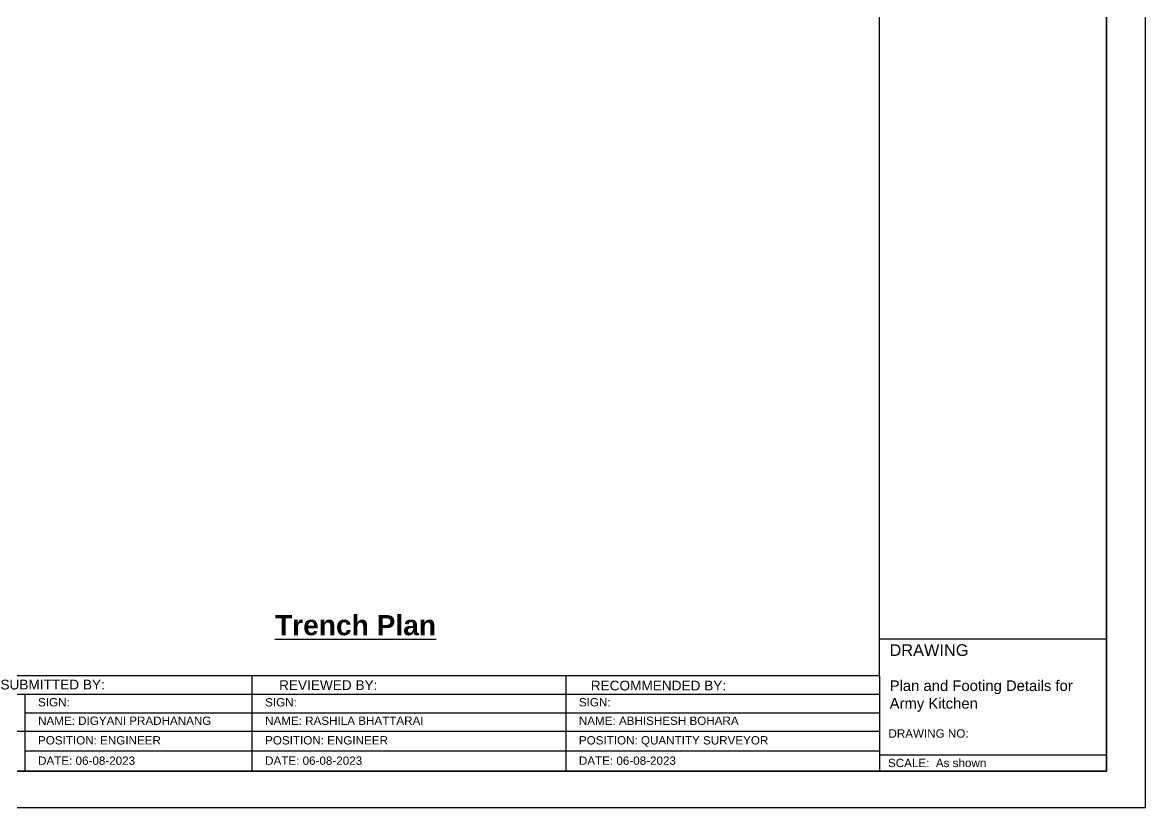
# Model space of a CAD drawing. Header units: metres. Extents: x 428 to 1115, y -4076 to 3914.
# Drawn here: x 849.65 to 870.89, y -393.32 to -378.47 of the extents above; entities that cross this region are included whole.
import ezdxf
from ezdxf.enums import TextEntityAlignment as Align

# ---------------------------------------------------------------- set-up
doc = ezdxf.new("R2010")
doc.units = ezdxf.units.M
doc.header["$MEASUREMENT"] = 0
doc.layers.add('Dimension', color=7, linetype='Continuous')
doc.layers.add('Frame', color=7, linetype='Continuous')
doc.styles.add('ARIAL', font='arial.ttf')
doc.styles.add('labor camp', font='arial.ttf')

msp = doc.modelspace()

# ---------------------------------------------------------------- linework, layer by layer
for p, q in [((865.859, -390.825), (865.859, -364.33)), ((853.992, -390.825), (853.992, -392.63)), ((859.926, -390.825), (859.926, -392.63)), ((865.859, -390.825), (865.859, -392.63)), ((847.392, -391.175), (850.398, -391.175)), ((849.698, -391.175), (849.698, -392.63)), ((850.398, -391.175), (853.992, -391.175)), ((853.992, -391.175), (865.859, -391.175)), ((853.992, -391.175), (854.692, -391.175)), ((854.692, -391.175), (858.286, -391.175)), ((859.926, -391.175), (860.626, -391.175)), ((861.825, -391.175), (865.419, -391.175)), ((849.698, -391.525), (853.992, -391.525)), ((853.992, -391.525), (854.692, -391.525)), ((854.692, -391.525), (861.125, -391.525)), ((861.125, -391.525), (865.859, -391.525)), ((847.403, -391.875), (850.398, -391.875)), ((850.398, -391.875), (853.992, -391.875)), ((853.992, -391.875), (854.692, -391.875)), ((854.692, -391.875), (861.125, -391.875)), ((861.125, -391.875), (865.859, -391.875)), ((849.698, -392.245), (850.398, -392.245)), ((850.398, -392.245), (853.992, -392.245)), ((853.992, -392.245), (854.692, -392.245)), ((854.692, -392.245), (861.125, -392.245)), ((861.125, -392.245), (865.859, -392.245))]:
    msp.add_line(p, q)
at = {"layer": 'Defpoints', "color": 3}
msp.add_lwpolyline([(870.891, -393.318), (870.891, -363.618), (828.891, -363.618), (828.891, -393.318)], close=True, dxfattribs=at)
at = {"layer": 'Frame', "color": 6, "linetype": 'Continuous', "lineweight": 35}
for p, q in [((870.153, -392.63), (870.153, -364.33)), ((829.691, -392.63), (870.153, -392.63))]:
    msp.add_line(p, q, dxfattribs=at)
at = {"layer": 'Frame', "linetype": 'Continuous', "lineweight": 30}
for p, q in [((870.153, -390.13), (865.859, -390.13)), ((865.859, -390.825), (829.691, -390.825)), ((870.153, -392.33), (865.859, -392.33))]:
    msp.add_line(p, q, dxfattribs=at)

# ---------------------------------------------------------------- texts
at = {"layer": 'Dimension', "insert": (854.428, -389.678), "char_height": 0.38096, "width": 4.17081, "attachment_point": 1, "style": 'labor camp'}
msp.add_mtext('{\\fArial|b1|i0|c0|p34;\\LTrench Plan}', dxfattribs=at)
at = {"layer": 'Frame', "color": 7, "linetype": 'Continuous', "style": 'ARIAL'}
for s, height, p in [(' DRAWING ', 0.2212, (866.796, -390.34)), ('  SUBMITTED BY:', 0.18429, (850.151, -390.992))]:
    msp.add_text(s, height=height, dxfattribs=at).set_placement(p, align=Align.MIDDLE)
for s, height, p in [('        REVIEWED BY:', 0.18429, (853.933, -391.094)), ('RECOMMENDED BY:', 0.18429, (860.4, -391.103)), ('SIGN:', 0.1576, (849.947, -391.405)), ('SIGN:', 0.1576, (854.241, -391.405)), ('SIGN:', 0.1576, (860.175, -391.405)), ('NAME: DIGYANI PRADHANANG', 0.15757, (849.947, -391.755)), ('NAME: RASHILA BHATTARAI', 0.15757, (854.241, -391.755)), ('NAME: ABHISHESH BOHARA', 0.15757, (860.175, -391.755)), ('DRAWING NO: ', 0.15757, (866.029, -391.996)), ('POSITION: ENGINEER', 0.15757, (849.947, -392.125)), ('POSITION: ENGINEER', 0.15757, (854.241, -392.125)), ('POSITION: QUANTITY SURVEYOR', 0.15757, (860.175, -392.125)), ('DATE: 06-08-2023', 0.15757, (849.947, -392.51)), ('DATE: 06-08-2023', 0.15757, (854.241, -392.51)), ('DATE: 06-08-2023', 0.15757, (860.175, -392.51)), ('SCALE:  As shown', 0.15757, (866.021, -392.553))]:
    msp.add_text(s, height=height, dxfattribs=at).set_placement(p)
at = {"layer": 'Frame', "color": 7, "insert": (866.052, -390.912), "char_height": 0.2009, "width": 4.30274, "attachment_point": 1, "style": 'ARIAL'}
msp.add_mtext('\\pt28.13;Plan and Footing Details for\\PArmy Kitchen', dxfattribs=at)

doc.saveas('drawing.dxf')
